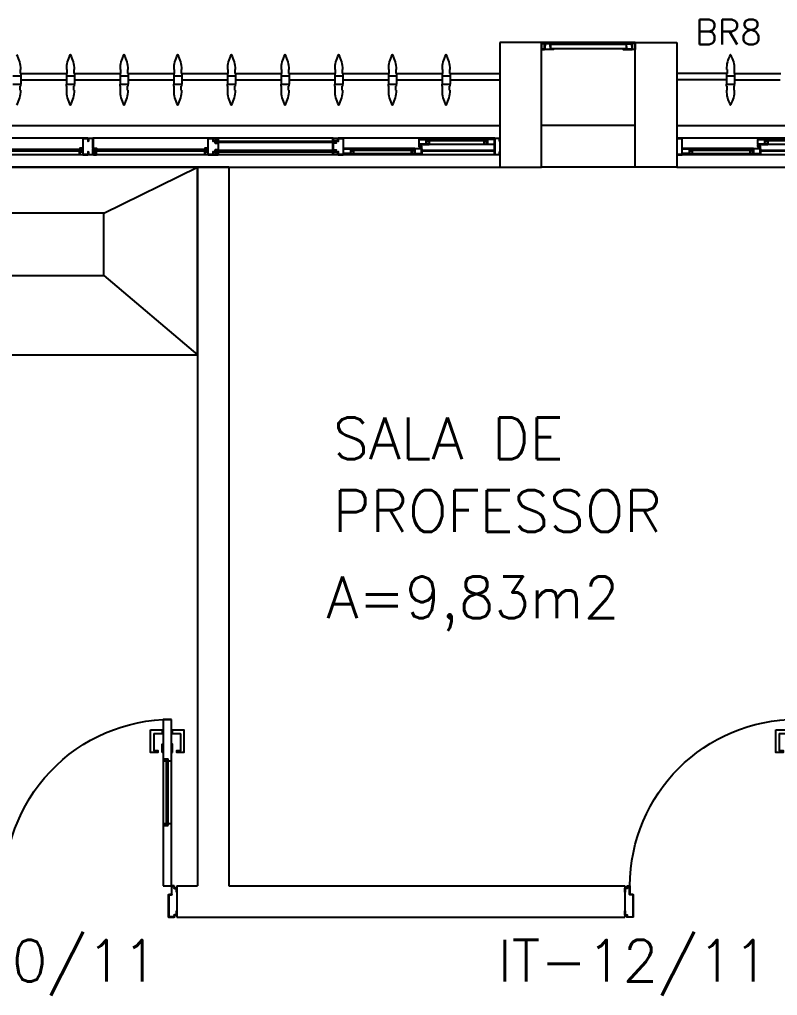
# Model space of a CAD drawing. Header units: millimetres. Extents: x 2128 to 2646, y 1972 to 2207.
# Drawn here: x 2266.308 to 2269.944, y 2138.989 to 2143.675 of the extents above; entities that cross this region are included whole.
import ezdxf

# ---------------------------------------------------------------- set-up
doc = ezdxf.new("R2010")
doc.units = ezdxf.units.MM
doc.linetypes.add('DASHED2', pattern=[0.375, 0.25, -0.125])
for name, color, linetype in [('AR-ALV', 2, 'Continuous'), ('AR-BRISES', 1, 'Continuous'), ('AR-ESQ', 1, 'Continuous'), ('AR-ESTC', 3, 'Continuous'), ('AR-LAY-OUT-EQUIPAMENTOS', 1, 'Continuous'), ('AR-PEITORIL', 1, 'Continuous'), ('AR-PORTA', 1, 'Continuous'), ('BR-PAINEL', 1, 'Continuous'), ('BR-SUPORTE', 1, 'Continuous'), ('BR-TEXTO', 2, 'Continuous'), ('DT-ESQ-BAGUETE-C', 1, 'Continuous'), ('DT-ESQ-BAGUETE-V', 1, 'Continuous'), ('DT-ESQ-CHAPA DOBRADA-V', 1, 'Continuous'), ('DT-ESQ-MARCO-V', 1, 'Continuous'), ('DT-ESQ-PERFIL CADEIRA-C', 2, 'Continuous'), ('DT-ESQ-PERFIL CADEIRA-V', 2, 'Continuous'), ('DT-ESQ-PERFIL U SIMPLES-C', 2, 'Continuous'), ('DT-ESQ-PERFIL U-C', 2, 'Continuous'), ('DT-ESQ-PERFIL U-V', 1, 'Continuous'), ('DT-ESQ-VENEZIANA-C', 1, 'Continuous'), ('DT-ESQ-VENEZIANA-V', 1, 'Continuous'), ('DT-ESQ-VIDRO-C', 2, 'Continuous'), ('DT-ESQ-VIDRO-V', 71, 'Continuous'), ('DT-TXTMOD', 1, 'Continuous'), ('ENDEREÇO', 2, 'Continuous'), ('maçaneta', 1, 'Continuous'), ('mov', 1, 'Continuous'), ('PM-PERFIL U-C', 2, 'Continuous'), ('PM-VIDRO', 2, 'Continuous'), ('pm1', 2, 'Continuous'), ('pm2', 2, 'Continuous'), ('TEXTO', 2, 'Continuous'), ('Área', 2, 'Continuous')]:
    doc.layers.add(name, color=color, linetype=linetype)
doc.styles.add('S10', font='simplex.shx', dxfattribs={"height": 0.1})
doc.styles.add('S12', font='simplex.shx', dxfattribs={"width": 1.1, "height": 0.12})
doc.styles.add('UNB-100', font='simplex.shx', dxfattribs={"height": 0.2})
doc.styles.add('UNB1-100', font='simplex.shx', dxfattribs={"height": 0.2})

# ---------------------------------------------------------------- blocks, each defined once
blk = doc.blocks.new('EF16-P')
at = {"layer": 'DT-ESQ-BAGUETE-C', "ltscale": 0.1}
for points in [[(0.4225, -0.08), (0.409, -0.08), (0.409, -0.0785), (0.422, -0.0785, 0.414214), (0.4225, -0.078), (0.4225, -0.067, 0.414214), (0.422, -0.0665), (0.409, -0.0665), (0.409, -0.065), (0.4225, -0.065, -0.414214), (0.424, -0.0665), (0.424, -0.0785, -0.414214)], [(0.7015, -0.08), (0.715, -0.08), (0.715, -0.0785), (0.702, -0.0785, -0.414214), (0.7015, -0.078), (0.7015, -0.067, -0.414214), (0.702, -0.0665), (0.715, -0.0665), (0.715, -0.065), (0.7015, -0.065, 0.414214), (0.7, -0.0665), (0.7, -0.0785, 0.414214)], [(1.414, -0.075), (1.4005, -0.075), (1.4005, -0.0735), (1.414, -0.0735), (1.414, -0.0615), (1.4005, -0.0615), (1.4005, -0.06), (1.414, -0.06, -0.414214), (1.4155, -0.0615), (1.4155, -0.0735, -0.414214)], [(1.936, -0.075), (1.9495, -0.075), (1.9495, -0.0735), (1.936, -0.0735), (1.936, -0.0615), (1.9495, -0.0615), (1.9495, -0.06), (1.936, -0.06, 0.414214), (1.9345, -0.0615), (1.9345, -0.0735, 0.414214)], [(2.014, -0.075), (2.0005, -0.075), (2.0005, -0.0735), (2.014, -0.0735), (2.014, -0.0615), (2.0005, -0.0615), (2.0005, -0.06), (2.014, -0.06, -0.414214), (2.0155, -0.0615), (2.0155, -0.0735, -0.414214)], [(0.0735, -0.125), (0.06, -0.125), (0.06, -0.1235), (0.073, -0.1235, 0.414214), (0.0735, -0.123), (0.0735, -0.112, 0.414214), (0.073, -0.1115), (0.06, -0.1115), (0.06, -0.11), (0.0735, -0.11, -0.414214), (0.075, -0.1115), (0.075, -0.1235, -0.414214)], [(0.339, -0.125), (0.3525, -0.125), (0.3525, -0.1235), (0.3395, -0.1235, -0.414214), (0.339, -0.123), (0.339, -0.112, -0.414214), (0.3395, -0.1115), (0.3525, -0.1115), (0.3525, -0.11), (0.339, -0.11, 0.414214), (0.3375, -0.1115), (0.3375, -0.1235, 0.414214)]]:
    blk.add_lwpolyline(points, format="xyb", close=True, dxfattribs=at)
at = {"layer": 'DT-ESQ-BAGUETE-V', "ltscale": 0.1}
for p, q in [((0.4225, -0.065), (0.7015, -0.065)), ((0.0735, -0.11), (0.339, -0.11))]:
    blk.add_line(p, q, dxfattribs=at)
at = {"layer": 'DT-ESQ-CHAPA DOBRADA-V', "ltscale": 0.1}
for p, q in [((0.025, -0.077), (0.374, -0.077)), ((0.025, -0.08), (0.374, -0.08))]:
    blk.add_line(p, q, dxfattribs=at)
at = {"layer": 'DT-ESQ-MARCO-V', "ltscale": 0.1}
for p, q in [((0.7985, -0.06), (1.3515, -0.06)), ((1.3985, -0.06), (1.9515, -0.06)), ((1.9985, -0.06), (3.1515, -0.06)), ((0.7985, -0.14), (1.3515, -0.14)), ((1.3985, -0.14), (1.9515, -0.14)), ((1.9985, -0.14), (3.1515, -0.14))]:
    blk.add_line(p, q, dxfattribs=at)
at = {"layer": 'DT-ESQ-PERFIL CADEIRA-C', "ltscale": 0.1}
for p, q in [((0.376, -0.0885), (0.4225, -0.0885)), ((0.75, -0.0885), (0.7015, -0.0885)), ((0.025, -0.1335), (0.0735, -0.1335)), ((0.3855, -0.1335), (0.339, -0.1335))]:
    blk.add_line(p, q, dxfattribs=at)
for points in [[(0.4225, -0.087, -1), (0.4225, -0.09), (0.376, -0.09, -0.414214), (0.374, -0.088), (0.374, -0.067, -0.414214), (0.376, -0.065), (0.4075, -0.065, -0.414214), (0.409, -0.0665), (0.409, -0.087)], [(0.409, -0.0885, -0.198913), (0.4079, -0.0881, -0.198913), (0.4075, -0.087), (0.4075, -0.067, 0.414214), (0.407, -0.0665), (0.376, -0.0665, 0.414214), (0.3755, -0.067), (0.3755, -0.088, 0.414214), (0.376, -0.0885)], [(0.7015, -0.09), (0.75, -0.09), (0.75, -0.0885), (0.715, -0.0885, 0.198912), (0.7161, -0.0881, 0.198913), (0.7165, -0.087), (0.7165, -0.067, -0.414214), (0.717, -0.0665), (0.75, -0.0665), (0.75, -0.065), (0.7165, -0.065, 0.414214), (0.715, -0.0665), (0.715, -0.0785), (0.715, -0.08), (0.715, -0.087), (0.7015, -0.087, 1)], [(0.0735, -0.135), (0.025, -0.135), (0.025, -0.1335), (0.06, -0.1335, -0.198912), (0.0589, -0.1331, -0.198913), (0.0585, -0.132), (0.0585, -0.112, 0.414214), (0.058, -0.1115), (0.025, -0.1115), (0.025, -0.11), (0.0585, -0.11, -0.414214), (0.06, -0.1115), (0.06, -0.1235), (0.06, -0.125), (0.06, -0.132), (0.0735, -0.132, -1)], [(0.339, -0.132, 1), (0.339, -0.135), (0.3855, -0.135, 0.414214), (0.3875, -0.133), (0.3875, -0.112, 0.414214), (0.3855, -0.11), (0.354, -0.11, 0.414214), (0.3525, -0.1115), (0.3525, -0.132)], [(0.3525, -0.1335, 0.198913), (0.3536, -0.1331, 0.198913), (0.354, -0.132), (0.354, -0.112, -0.414214), (0.3545, -0.1115), (0.3855, -0.1115, -0.414214), (0.386, -0.112), (0.386, -0.133, -0.414214), (0.3855, -0.1335)]]:
    blk.add_lwpolyline(points, format="xyb", close=True, dxfattribs=at)
at = {"layer": 'DT-ESQ-PERFIL CADEIRA-V', "ltscale": 0.1}
for p, q in [((0.4075, -0.09), (0.7015, -0.09)), ((0.0735, -0.135), (0.339, -0.135))]:
    blk.add_line(p, q, dxfattribs=at)
at = {"layer": 'DT-ESQ-PERFIL U SIMPLES-C', "ltscale": 0.1}
for points in [[(0.376, -0.102), (0.384, -0.102), (0.384, -0.1005), (0.376, -0.1005, -0.414214), (0.3755, -0.1), (0.3755, -0.092, -0.414214), (0.376, -0.0915), (0.384, -0.0915), (0.384, -0.09), (0.376, -0.09, 0.414214), (0.374, -0.092), (0.374, -0.1, 0.414214)], [(0.3855, -0.098), (0.3775, -0.098), (0.3775, -0.0995), (0.3855, -0.0995, -0.414214), (0.386, -0.1), (0.386, -0.108, -0.414214), (0.3855, -0.1085), (0.3775, -0.1085), (0.3775, -0.11), (0.3855, -0.11, 0.414214), (0.3875, -0.108), (0.3875, -0.1, 0.414214)]]:
    blk.add_lwpolyline(points, format="xyb", close=True, dxfattribs=at)
at = {"layer": 'DT-ESQ-PERFIL U-C', "ltscale": 0.1}
for points in [[(0, -0.0615, -0.414214), (0.0015, -0.06), (0.0235, -0.06, -0.414214), (0.025, -0.0615), (0.025, -0.1385, -0.414214), (0.0235, -0.14), (0.0015, -0.14, -0.414214), (0, -0.1385), (0, -0.125), (0.0015, -0.125), (0.0015, -0.138, 0.414214), (0.002, -0.1385), (0.023, -0.1385, 0.414214), (0.0235, -0.138), (0.0235, -0.062, 0.414214), (0.023, -0.0615), (0.002, -0.0615, 0.414214), (0.0015, -0.062), (0.0015, -0.075), (0, -0.075)], [(0.775, -0.0615, 0.414214), (0.7735, -0.06), (0.7515, -0.06, 0.414214), (0.75, -0.0615), (0.75, -0.1385, 0.414214), (0.7515, -0.14), (0.7735, -0.14, 0.414214), (0.775, -0.1385), (0.775, -0.125), (0.7735, -0.125), (0.7735, -0.138, -0.414214), (0.773, -0.1385), (0.752, -0.1385, -0.414214), (0.7515, -0.138), (0.7515, -0.062, -0.414214), (0.752, -0.0615), (0.773, -0.0615, -0.414214), (0.7735, -0.062), (0.7735, -0.075), (0.775, -0.075)], [(0.8, -0.1285), (0.8, -0.1385, -0.414214), (0.7985, -0.14), (0.7765, -0.14, -0.414214), (0.775, -0.1385), (0.775, -0.125), (0.7765, -0.125), (0.7765, -0.138, 0.414214), (0.777, -0.1385), (0.798, -0.1385, 0.414214), (0.7985, -0.138), (0.7985, -0.1285), (0.7855, -0.1285, -0.414214), (0.784, -0.127), (0.784, -0.117, -0.414214), (0.7855, -0.1155), (0.7985, -0.1155), (0.7985, -0.0845), (0.7855, -0.0845, -0.414214), (0.784, -0.083), (0.784, -0.073, -0.414214), (0.7855, -0.0715), (0.7985, -0.0715), (0.7985, -0.062, 0.414214), (0.798, -0.0615), (0.777, -0.0615, 0.414214), (0.7765, -0.062), (0.7765, -0.075), (0.775, -0.075), (0.775, -0.0615, -0.414214), (0.7765, -0.06), (0.7985, -0.06, -0.414214), (0.8, -0.0615), (0.8, -0.0715, -0.414214), (0.7985, -0.073), (0.7855, -0.073), (0.7855, -0.083), (0.7985, -0.083), (0.7985, -0.083, -0.414214), (0.8, -0.0845), (0.8, -0.1155, -0.414214), (0.7985, -0.117), (0.7985, -0.117), (0.7855, -0.117), (0.7855, -0.127), (0.7985, -0.127, -0.414214)], [(1.35, -0.1285), (1.35, -0.1385, 0.414214), (1.3515, -0.14), (1.3735, -0.14, 0.414214), (1.375, -0.1385), (1.375, -0.125), (1.3735, -0.125), (1.3735, -0.138, -0.414214), (1.373, -0.1385), (1.352, -0.1385, -0.414214), (1.3515, -0.138), (1.3515, -0.1285), (1.3645, -0.1285, 0.414214), (1.366, -0.127), (1.366, -0.117, 0.414214), (1.3645, -0.1155), (1.3515, -0.1155), (1.3515, -0.0845), (1.3645, -0.0845, 0.414214), (1.366, -0.083), (1.366, -0.073, 0.414214), (1.3645, -0.0715), (1.3515, -0.0715), (1.3515, -0.062, -0.414214), (1.352, -0.0615), (1.373, -0.0615, -0.414214), (1.3735, -0.062), (1.3735, -0.075), (1.375, -0.075), (1.375, -0.0615, 0.414214), (1.3735, -0.06), (1.3515, -0.06, 0.414214), (1.35, -0.0615), (1.35, -0.0715, 0.414214), (1.3515, -0.073), (1.3645, -0.073), (1.3645, -0.083), (1.3515, -0.083), (1.3515, -0.083, 0.414214), (1.35, -0.0845), (1.35, -0.1155, 0.414214), (1.3515, -0.117), (1.3515, -0.117), (1.3645, -0.117), (1.3645, -0.127), (1.3515, -0.127, 0.414214)]]:
    blk.add_lwpolyline(points, format="xyb", close=True, dxfattribs=at)
for points in [[(1.4, -0.0905), (1.4, -0.0905, 0.414214), (1.3985, -0.092), (1.3985, -0.1385), (1.3765, -0.1385), (1.3765, -0.125), (1.375, -0.125), (1.375, -0.1385, 0.414214), (1.3765, -0.14), (1.3985, -0.14, 0.414214), (1.4, -0.1385), (1.4, -0.092), (1.4135, -0.092, 1), (1.4135, -0.089), (1.4, -0.089), (1.4, -0.0615, 0.414214), (1.3985, -0.06), (1.3765, -0.06, 0.414214), (1.375, -0.0615), (1.375, -0.075), (1.3765, -0.075), (1.3765, -0.0615), (1.3985, -0.0615), (1.3985, -0.089, 0.414214), (1.4, -0.0905), (1.4135, -0.0905)], [(1.95, -0.0905), (1.95, -0.0905, -0.414214), (1.9515, -0.092), (1.9515, -0.1385), (1.9735, -0.1385), (1.9735, -0.125), (1.975, -0.125), (1.975, -0.1385, -0.414214), (1.9735, -0.14), (1.9515, -0.14, -0.414214), (1.95, -0.1385), (1.95, -0.092), (1.9365, -0.092, -1), (1.9365, -0.089), (1.95, -0.089), (1.95, -0.0615, -0.414214), (1.9515, -0.06), (1.9735, -0.06, -0.414214), (1.975, -0.0615), (1.975, -0.075), (1.9735, -0.075), (1.9735, -0.0615), (1.9515, -0.0615), (1.9515, -0.089, -0.414214), (1.95, -0.0905), (1.9365, -0.0905)], [(2, -0.0905), (2, -0.0905, 0.414214), (1.9985, -0.092), (1.9985, -0.1385), (1.9765, -0.1385), (1.9765, -0.125), (1.975, -0.125), (1.975, -0.1385, 0.414214), (1.9765, -0.14), (1.9985, -0.14, 0.414214), (2, -0.1385), (2, -0.092), (2.0135, -0.092, 1), (2.0135, -0.089), (2, -0.089), (2, -0.0615, 0.414214), (1.9985, -0.06), (1.9765, -0.06, 0.414214), (1.975, -0.0615), (1.975, -0.075), (1.9765, -0.075), (1.9765, -0.0615), (1.9985, -0.0615), (1.9985, -0.089, 0.414214), (2, -0.0905), (2.0135, -0.0905)]]:
    blk.add_lwpolyline(points, format="xyb", dxfattribs=at)
at = {"layer": 'DT-ESQ-PERFIL U-V', "ltscale": 0.1}
for p, q in [((0.0235, -0.06), (0.7515, -0.06)), ((0.0235, -0.14), (0.7515, -0.14))]:
    blk.add_line(p, q, dxfattribs=at)
at = {"layer": 'DT-ESQ-VIDRO-C', "ltscale": 0.1}
for points in [[(0.7125, -0.085), (0.7125, -0.082), (0.4115, -0.082), (0.4115, -0.085)], [(1.3625, -0.081), (1.3625, -0.075), (0.7875, -0.075), (0.7875, -0.081)], [(1.402, -0.087), (1.402, -0.077), (1.948, -0.077), (1.948, -0.087)], [(2.002, -0.087), (2.002, -0.077), (3.148, -0.077), (3.148, -0.087)], [(0.063, -0.13), (0.063, -0.127), (0.3495, -0.127), (0.3495, -0.13)]]:
    blk.add_lwpolyline(points, close=True, dxfattribs=at)
at = {"layer": 'DT-ESQ-VIDRO-V', "ltscale": 0.1}
blk.add_lwpolyline([(1.3625, -0.119), (1.3625, -0.125), (0.7875, -0.125), (0.7875, -0.119)], close=True, dxfattribs=at)
at = {"layer": 'DT-TXTMOD', "ltscale": 0.1, "style": 'S10', "flags": 3}
for tag, p in [('M01', (0.025, -0.28)), ('M02', (0.3253, -0.28)), ('M03', (0.627, -0.28)), ('M04', (0.9288, -0.28)), ('M05', (1.2306, -0.28)), ('M06', (1.5323, -0.28)), ('M07', (1.8341, -0.28)), ('M08', (2.1359, -0.28)), ('M09', (2.4376, -0.28)), ('M10', (2.7394, -0.28)), ('M11', (3.0412, -0.28)), ('M12', (3.3429, -0.28)), ('M13', (3.6447, -0.28)), ('M14', (3.9464, -0.28)), ('M15', (4.2482, -0.28)), ('M16', (4.55, -0.28)), ('M17', (4.8517, -0.28))]:
    blk.add_attdef(tag, p, '', height=0.1, dxfattribs=at)
blk = doc.blocks.new('EF23-P')
at = {"layer": 'DT-ESQ-BAGUETE-C', "ltscale": 0.1}
for points in [[(4.7975, -0.08), (4.784, -0.08), (4.784, -0.0785), (4.797, -0.0785, 0.414214), (4.7975, -0.078), (4.7975, -0.067, 0.414214), (4.797, -0.0665), (4.784, -0.0665), (4.784, -0.065), (4.7975, -0.065, -0.414214), (4.799, -0.0665), (4.799, -0.0785, -0.414214)], [(5.0765, -0.08), (5.09, -0.08), (5.09, -0.0785), (5.077, -0.0785, -0.414214), (5.0765, -0.078), (5.0765, -0.067, -0.414214), (5.077, -0.0665), (5.09, -0.0665), (5.09, -0.065), (5.0765, -0.065, 0.414214), (5.075, -0.0665), (5.075, -0.0785, 0.414214)], [(4.714, -0.125), (4.7275, -0.125), (4.7275, -0.1235), (4.7145, -0.1235, -0.414214), (4.714, -0.123), (4.714, -0.112, -0.414214), (4.7145, -0.1115), (4.7275, -0.1115), (4.7275, -0.11), (4.714, -0.11, 0.414214), (4.7125, -0.1115), (4.7125, -0.1235, 0.414214)]]:
    blk.add_lwpolyline(points, format="xyb", close=True, dxfattribs=at)
at = {"layer": 'DT-ESQ-BAGUETE-V', "ltscale": 0.1}
for p, q in [((4.7975, -0.065), (5.0765, -0.065)), ((4.4485, -0.11), (4.714, -0.11))]:
    blk.add_line(p, q, dxfattribs=at)
at = {"layer": 'DT-ESQ-CHAPA DOBRADA-V', "ltscale": 0.1}
for p, q in [((4.4, -0.077), (4.749, -0.077)), ((4.4, -0.08), (4.749, -0.08))]:
    blk.add_line(p, q, dxfattribs=at)
at = {"layer": 'DT-ESQ-PERFIL CADEIRA-C', "ltscale": 0.1}
for p, q in [((4.751, -0.0885), (4.7975, -0.0885)), ((5.125, -0.0885), (5.0765, -0.0885)), ((4.7605, -0.1335), (4.714, -0.1335))]:
    blk.add_line(p, q, dxfattribs=at)
for points in [[(4.7975, -0.087, -1), (4.7975, -0.09), (4.751, -0.09, -0.414214), (4.749, -0.088), (4.749, -0.067, -0.414214), (4.751, -0.065), (4.7825, -0.065, -0.414214), (4.784, -0.0665), (4.784, -0.087)], [(4.784, -0.0885, -0.198913), (4.7829, -0.0881, -0.198913), (4.7825, -0.087), (4.7825, -0.067, 0.414214), (4.782, -0.0665), (4.751, -0.0665, 0.414214), (4.7505, -0.067), (4.7505, -0.088, 0.414214), (4.751, -0.0885)], [(5.0765, -0.09), (5.125, -0.09), (5.125, -0.0885), (5.09, -0.0885, 0.198912), (5.0911, -0.0881, 0.198913), (5.0915, -0.087), (5.0915, -0.067, -0.414214), (5.092, -0.0665), (5.125, -0.0665), (5.125, -0.065), (5.0915, -0.065, 0.414214), (5.09, -0.0665), (5.09, -0.0785), (5.09, -0.08), (5.09, -0.087), (5.0765, -0.087, 1)], [(4.714, -0.132, 1), (4.714, -0.135), (4.7605, -0.135, 0.414214), (4.7625, -0.133), (4.7625, -0.112, 0.414214), (4.7605, -0.11), (4.729, -0.11, 0.414214), (4.7275, -0.1115), (4.7275, -0.132)], [(4.7275, -0.1335, 0.198913), (4.7286, -0.1331, 0.198913), (4.729, -0.132), (4.729, -0.112, -0.414214), (4.7295, -0.1115), (4.7605, -0.1115, -0.414214), (4.761, -0.112), (4.761, -0.133, -0.414214), (4.7605, -0.1335)]]:
    blk.add_lwpolyline(points, format="xyb", close=True, dxfattribs=at)
at = {"layer": 'DT-ESQ-PERFIL CADEIRA-V', "ltscale": 0.1}
for p, q in [((4.7825, -0.09), (5.0765, -0.09)), ((4.4485, -0.135), (4.714, -0.135))]:
    blk.add_line(p, q, dxfattribs=at)
at = {"layer": 'DT-ESQ-PERFIL U SIMPLES-C', "ltscale": 0.1}
for points in [[(4.751, -0.102), (4.759, -0.102), (4.759, -0.1005), (4.751, -0.1005, -0.414214), (4.7505, -0.1), (4.7505, -0.092, -0.414214), (4.751, -0.0915), (4.759, -0.0915), (4.759, -0.09), (4.751, -0.09, 0.414214), (4.749, -0.092), (4.749, -0.1, 0.414214)], [(4.7605, -0.098), (4.7525, -0.098), (4.7525, -0.0995), (4.7605, -0.0995, -0.414214), (4.761, -0.1), (4.761, -0.108, -0.414214), (4.7605, -0.1085), (4.7525, -0.1085), (4.7525, -0.11), (4.7605, -0.11, 0.414214), (4.7625, -0.108), (4.7625, -0.1, 0.414214)]]:
    blk.add_lwpolyline(points, format="xyb", close=True, dxfattribs=at)
at = {"layer": 'DT-ESQ-PERFIL U-C', "ltscale": 0.1}
blk.add_lwpolyline([(5.15, -0.0615, 0.414214), (5.1485, -0.06), (5.1265, -0.06, 0.414214), (5.125, -0.0615), (5.125, -0.1385, 0.414214), (5.1265, -0.14), (5.1485, -0.14, 0.414214), (5.15, -0.1385), (5.15, -0.125), (5.1485, -0.125), (5.1485, -0.138, -0.414214), (5.148, -0.1385), (5.127, -0.1385, -0.414214), (5.1265, -0.138), (5.1265, -0.062, -0.414214), (5.127, -0.0615), (5.148, -0.0615, -0.414214), (5.1485, -0.062), (5.1485, -0.075), (5.15, -0.075)], format="xyb", close=True, dxfattribs=at)
at = {"layer": 'DT-ESQ-PERFIL U-V', "ltscale": 0.1}
for p, q in [((4.3985, -0.06), (5.1265, -0.06)), ((4.3985, -0.14), (5.1265, -0.14))]:
    blk.add_line(p, q, dxfattribs=at)
at = {"layer": 'DT-ESQ-VIDRO-C', "ltscale": 0.1}
for points in [[(5.0875, -0.085), (5.0875, -0.082), (4.7865, -0.082), (4.7865, -0.085)], [(4.438, -0.13), (4.438, -0.127), (4.7245, -0.127), (4.7245, -0.13)]]:
    blk.add_lwpolyline(points, close=True, dxfattribs=at)
at = {"layer": 'DT-TXTMOD', "ltscale": 0.1, "style": 'S10', "flags": 3}
for tag, p in [('M01', (0.025, -0.28)), ('M02', (0.3253, -0.28)), ('M03', (0.627, -0.28)), ('M04', (0.9288, -0.28)), ('M05', (1.2306, -0.28)), ('M06', (1.5323, -0.28)), ('M07', (1.8341, -0.28)), ('M08', (2.1359, -0.28)), ('M09', (2.4376, -0.28)), ('M10', (2.7394, -0.28)), ('M11', (3.0412, -0.28)), ('M12', (3.3429, -0.28)), ('M13', (3.6447, -0.28)), ('M14', (3.9464, -0.28)), ('M15', (4.2482, -0.28)), ('M16', (4.55, -0.28)), ('M17', (4.8517, -0.28))]:
    blk.add_attdef(tag, p, '', height=0.1, dxfattribs=at)
blk = doc.blocks.new('BR-MODULO8')
at = {"layer": 'BR-PAINEL'}
for p, q in [((-4.9117, 0.27), (-4.9092, 0.27)), ((-4.9117, 0.25), (-4.9117, 0.24)), ((-4.9117, 0.25), (-4.9092, 0.25)), ((-4.9117, 0.24), (-4.8733, 0.24)), ((-4.9117, 0.24), (-4.9117, 0.2)), ((-4.9092, 0.27), (-4.9092, 0.25)), ((-4.8758, 0.27), (-4.8758, 0.25)), ((-4.8733, 0.27), (-4.8758, 0.27)), ((-4.8733, 0.25), (-4.8758, 0.25)), ((-4.8733, 0.25), (-4.8733, 0.24)), ((-4.8733, 0.24), (-4.8733, 0.2)), ((-2.3367, 0.24), (-2.2983, 0.24)), ((-2.3008, 0.27), (-2.3008, 0.25)), ((-2.2983, 0.27), (-2.3008, 0.27)), ((-2.2983, 0.25), (-2.3008, 0.25)), ((-2.2983, 0.25), (-2.2983, 0.24)), ((-2.2983, 0.24), (-2.2983, 0.2)), ((-2.0792, 0.27), (-2.0767, 0.27)), ((-2.0792, 0.25), (-2.0792, 0.24)), ((-2.0792, 0.25), (-2.0767, 0.25)), ((-2.0792, 0.24), (-2.0408, 0.24)), ((-2.0792, 0.24), (-2.0792, 0.2)), ((-2.0767, 0.27), (-2.0767, 0.25)), ((-2.0433, 0.27), (-2.0433, 0.25)), ((-2.0408, 0.27), (-2.0433, 0.27)), ((-2.0408, 0.25), (-2.0433, 0.25)), ((-2.0408, 0.25), (-2.0408, 0.24)), ((-2.0408, 0.24), (-2.0408, 0.2)), ((-1.8217, 0.27), (-1.8192, 0.27)), ((-1.8217, 0.25), (-1.8217, 0.24)), ((-1.8217, 0.25), (-1.8192, 0.25)), ((-1.8217, 0.24), (-1.7833, 0.24)), ((-1.8217, 0.24), (-1.8217, 0.2)), ((-1.8192, 0.27), (-1.8192, 0.25)), ((-1.7858, 0.27), (-1.7858, 0.25)), ((-1.7833, 0.27), (-1.7858, 0.27)), ((-1.7833, 0.25), (-1.7858, 0.25)), ((-1.7833, 0.25), (-1.7833, 0.24)), ((-1.7833, 0.24), (-1.7833, 0.2)), ((-1.5642, 0.27), (-1.5617, 0.27)), ((-1.5642, 0.25), (-1.5642, 0.24)), ((-1.5642, 0.25), (-1.5617, 0.25)), ((-1.5642, 0.24), (-1.5258, 0.24)), ((-1.5642, 0.24), (-1.5642, 0.2)), ((-1.5617, 0.27), (-1.5617, 0.25)), ((-1.5283, 0.27), (-1.5283, 0.25)), ((-1.5258, 0.27), (-1.5283, 0.27)), ((-1.5258, 0.25), (-1.5283, 0.25)), ((-1.5258, 0.25), (-1.5258, 0.24)), ((-1.5258, 0.24), (-1.5258, 0.2)), ((-1.3067, 0.27), (-1.3042, 0.27)), ((-1.3067, 0.25), (-1.3067, 0.24)), ((-1.3067, 0.25), (-1.3042, 0.25)), ((-1.3067, 0.24), (-1.2683, 0.24)), ((-1.3067, 0.24), (-1.3067, 0.2)), ((-1.3042, 0.27), (-1.3042, 0.25)), ((-1.2708, 0.27), (-1.2708, 0.25)), ((-1.2683, 0.27), (-1.2708, 0.27)), ((-1.2683, 0.25), (-1.2708, 0.25)), ((-1.2683, 0.25), (-1.2683, 0.24)), ((-1.2683, 0.24), (-1.2683, 0.2)), ((-1.0492, 0.27), (-1.0467, 0.27)), ((-1.0492, 0.25), (-1.0492, 0.24)), ((-1.0492, 0.25), (-1.0467, 0.25)), ((-1.0492, 0.24), (-1.0108, 0.24)), ((-1.0492, 0.24), (-1.0492, 0.2)), ((-1.0467, 0.27), (-1.0467, 0.25)), ((-1.0133, 0.27), (-1.0133, 0.25)), ((-1.0108, 0.27), (-1.0133, 0.27)), ((-1.0108, 0.25), (-1.0133, 0.25)), ((-1.0108, 0.25), (-1.0108, 0.24)), ((-1.0108, 0.24), (-1.0108, 0.2)), ((-0.7917, 0.27), (-0.7892, 0.27)), ((-0.7917, 0.25), (-0.7917, 0.24)), ((-0.7917, 0.25), (-0.7892, 0.25)), ((-0.7917, 0.24), (-0.7533, 0.24)), ((-0.7917, 0.24), (-0.7917, 0.2)), ((-0.7892, 0.27), (-0.7892, 0.25)), ((-0.7558, 0.27), (-0.7558, 0.25)), ((-0.7533, 0.27), (-0.7558, 0.27)), ((-0.7533, 0.25), (-0.7558, 0.25)), ((-0.7533, 0.25), (-0.7533, 0.24)), ((-0.7533, 0.24), (-0.7533, 0.2)), ((-0.5342, 0.27), (-0.5317, 0.27)), ((-0.5342, 0.25), (-0.5317, 0.25)), ((-0.5342, 0.25), (-0.5342, 0.24)), ((-0.5342, 0.24), (-0.5342, 0.2)), ((-0.5342, 0.24), (-0.4958, 0.24)), ((-0.5317, 0.27), (-0.5317, 0.25)), ((-0.4958, 0.27), (-0.4983, 0.27)), ((-0.4983, 0.27), (-0.4983, 0.25)), ((-0.4958, 0.25), (-0.4983, 0.25)), ((-0.4958, 0.25), (-0.4958, 0.24)), ((-0.4958, 0.24), (-0.4958, 0.2)), ((-0.2767, 0.27), (-0.2742, 0.27)), ((-0.2767, 0.25), (-0.2767, 0.24)), ((-0.2767, 0.25), (-0.2742, 0.25)), ((-0.2767, 0.24), (-0.2383, 0.24)), ((-0.2767, 0.24), (-0.2767, 0.2)), ((-0.2742, 0.27), (-0.2742, 0.25)), ((-0.2408, 0.27), (-0.2408, 0.25)), ((-0.2383, 0.27), (-0.2408, 0.27)), ((-0.2383, 0.25), (-0.2408, 0.25)), ((-0.2383, 0.25), (-0.2383, 0.24)), ((-0.2383, 0.24), (-0.2383, 0.2)), ((-4.9117, 0.2), (-4.8733, 0.2)), ((-4.9117, 0.19), (-4.9117, 0.2)), ((-4.9117, 0.19), (-4.9092, 0.19)), ((-4.9092, 0.17), (-4.9092, 0.19)), ((-4.8733, 0.19), (-4.8758, 0.19)), ((-4.8758, 0.17), (-4.8758, 0.19)), ((-4.8733, 0.19), (-4.8733, 0.2)), ((-2.3367, 0.2), (-2.2983, 0.2)), ((-2.2983, 0.19), (-2.3008, 0.19)), ((-2.3008, 0.17), (-2.3008, 0.19)), ((-2.2983, 0.19), (-2.2983, 0.2)), ((-2.0792, 0.2), (-2.0408, 0.2)), ((-2.0792, 0.19), (-2.0792, 0.2)), ((-2.0792, 0.19), (-2.0767, 0.19)), ((-2.0767, 0.17), (-2.0767, 0.19)), ((-2.0408, 0.19), (-2.0433, 0.19)), ((-2.0433, 0.17), (-2.0433, 0.19)), ((-2.0408, 0.19), (-2.0408, 0.2)), ((-1.8217, 0.2), (-1.7833, 0.2)), ((-1.8217, 0.19), (-1.8217, 0.2)), ((-1.8217, 0.19), (-1.8192, 0.19)), ((-1.8192, 0.17), (-1.8192, 0.19)), ((-1.7833, 0.19), (-1.7858, 0.19)), ((-1.7858, 0.17), (-1.7858, 0.19)), ((-1.7833, 0.19), (-1.7833, 0.2)), ((-1.5642, 0.2), (-1.5258, 0.2)), ((-1.5642, 0.19), (-1.5642, 0.2)), ((-1.5642, 0.19), (-1.5617, 0.19)), ((-1.5617, 0.17), (-1.5617, 0.19)), ((-1.5258, 0.19), (-1.5283, 0.19)), ((-1.5283, 0.17), (-1.5283, 0.19)), ((-1.5258, 0.19), (-1.5258, 0.2)), ((-1.3067, 0.2), (-1.2683, 0.2)), ((-1.3067, 0.19), (-1.3067, 0.2)), ((-1.3067, 0.19), (-1.3042, 0.19)), ((-1.3042, 0.17), (-1.3042, 0.19)), ((-1.2683, 0.19), (-1.2708, 0.19)), ((-1.2708, 0.17), (-1.2708, 0.19)), ((-1.2683, 0.19), (-1.2683, 0.2)), ((-1.0492, 0.2), (-1.0108, 0.2)), ((-1.0492, 0.19), (-1.0492, 0.2)), ((-1.0492, 0.19), (-1.0467, 0.19)), ((-1.0467, 0.17), (-1.0467, 0.19)), ((-1.0108, 0.19), (-1.0133, 0.19)), ((-1.0133, 0.17), (-1.0133, 0.19)), ((-1.0108, 0.19), (-1.0108, 0.2)), ((-0.7917, 0.2), (-0.7533, 0.2)), ((-0.7917, 0.19), (-0.7917, 0.2)), ((-0.7917, 0.19), (-0.7892, 0.19)), ((-0.7892, 0.17), (-0.7892, 0.19)), ((-0.7533, 0.19), (-0.7558, 0.19)), ((-0.7558, 0.17), (-0.7558, 0.19)), ((-0.7533, 0.19), (-0.7533, 0.2)), ((-0.5342, 0.19), (-0.5342, 0.2)), ((-0.5342, 0.2), (-0.4958, 0.2)), ((-0.5342, 0.19), (-0.5317, 0.19)), ((-0.5317, 0.17), (-0.5317, 0.19)), ((-0.4983, 0.17), (-0.4983, 0.19)), ((-0.4958, 0.19), (-0.4983, 0.19)), ((-0.4958, 0.19), (-0.4958, 0.2)), ((-0.2767, 0.2), (-0.2383, 0.2)), ((-0.2767, 0.19), (-0.2767, 0.2)), ((-0.2767, 0.19), (-0.2742, 0.19)), ((-0.2742, 0.17), (-0.2742, 0.19)), ((-0.2383, 0.19), (-0.2408, 0.19)), ((-0.2408, 0.17), (-0.2408, 0.19)), ((-0.2383, 0.19), (-0.2383, 0.2)), ((-4.9117, 0.17), (-4.9092, 0.17)), ((-4.8733, 0.17), (-4.8758, 0.17)), ((-2.2983, 0.17), (-2.3008, 0.17)), ((-2.0792, 0.17), (-2.0767, 0.17)), ((-2.0408, 0.17), (-2.0433, 0.17)), ((-1.8217, 0.17), (-1.8192, 0.17)), ((-1.7833, 0.17), (-1.7858, 0.17)), ((-1.5642, 0.17), (-1.5617, 0.17)), ((-1.5258, 0.17), (-1.5283, 0.17)), ((-1.3067, 0.17), (-1.3042, 0.17)), ((-1.2683, 0.17), (-1.2708, 0.17)), ((-1.0492, 0.17), (-1.0467, 0.17)), ((-1.0108, 0.17), (-1.0133, 0.17)), ((-0.7917, 0.17), (-0.7892, 0.17)), ((-0.7533, 0.17), (-0.7558, 0.17)), ((-0.5342, 0.17), (-0.5317, 0.17)), ((-0.4958, 0.17), (-0.4983, 0.17)), ((-0.2767, 0.17), (-0.2742, 0.17)), ((-0.2383, 0.17), (-0.2408, 0.17))]:
    blk.add_line(p, q, dxfattribs=at)
for centre, radius, start, end in [((-4.7867, 0.2739), 0.1251, 148.4721, 181.772), ((-4.8925, 0.3387), 0.001, 37.1012, 142.8988), ((-4.9983, 0.2739), 0.1251, 358.228, 31.5279), ((-2.4233, 0.2739), 0.1251, 358.228, 31.5279), ((-1.9542, 0.2739), 0.1251, 148.4721, 181.772), ((-2.06, 0.3387), 0.001, 37.1012, 142.8988), ((-2.1658, 0.2739), 0.1251, 358.228, 31.5279), ((-1.6967, 0.2739), 0.1251, 148.4721, 181.772), ((-1.8025, 0.3387), 0.001, 37.1012, 142.8988), ((-1.9083, 0.2739), 0.1251, 358.228, 31.5279), ((-1.4392, 0.2739), 0.1251, 148.4721, 181.772), ((-1.545, 0.3387), 0.001, 37.1012, 142.8988), ((-1.6508, 0.2739), 0.1251, 358.228, 31.5279), ((-1.1817, 0.2739), 0.1251, 148.4721, 181.772), ((-1.2875, 0.3387), 0.001, 37.1012, 142.8988), ((-1.3933, 0.2739), 0.1251, 358.228, 31.5279), ((-0.9242, 0.2739), 0.1251, 148.4721, 181.772), ((-1.03, 0.3387), 0.001, 37.1012, 142.8988), ((-1.1358, 0.2739), 0.1251, 358.228, 31.5279), ((-0.6667, 0.2739), 0.1251, 148.4721, 181.772), ((-0.7725, 0.3387), 0.001, 37.1012, 142.8988), ((-0.8783, 0.2739), 0.1251, 358.228, 31.5279), ((-0.4092, 0.2739), 0.1251, 148.4721, 181.772), ((-0.515, 0.3387), 0.001, 37.1012, 142.8988), ((-0.6208, 0.2739), 0.1251, 358.228, 31.5279), ((-0.1517, 0.2739), 0.1251, 148.4721, 181.772), ((-0.2575, 0.3387), 0.001, 37.1012, 142.8988), ((-0.3633, 0.2739), 0.1251, 358.228, 31.5279), ((-4.7867, 0.1661), 0.1251, 178.228, 211.5279), ((-4.9983, 0.1661), 0.1251, 328.4721, 1.772), ((-2.4233, 0.1661), 0.1251, 328.4721, 1.772), ((-1.9542, 0.1661), 0.1251, 178.228, 211.5279), ((-2.1658, 0.1661), 0.1251, 328.4721, 1.772), ((-1.6967, 0.1661), 0.1251, 178.228, 211.5279), ((-1.9083, 0.1661), 0.1251, 328.4721, 1.772), ((-1.4392, 0.1661), 0.1251, 178.228, 211.5279), ((-1.6508, 0.1661), 0.1251, 328.4721, 1.772), ((-1.1817, 0.1661), 0.1251, 178.228, 211.5279), ((-1.3933, 0.1661), 0.1251, 328.4721, 1.772), ((-0.9242, 0.1661), 0.1251, 178.228, 211.5279), ((-1.1358, 0.1661), 0.1251, 328.4721, 1.772), ((-0.6667, 0.1661), 0.1251, 178.228, 211.5279), ((-0.8783, 0.1661), 0.1251, 328.4721, 1.772), ((-0.4092, 0.1661), 0.1251, 178.228, 211.5279), ((-0.6208, 0.1661), 0.1251, 328.4721, 1.772), ((-0.1517, 0.1661), 0.1251, 178.228, 211.5279), ((-0.3633, 0.1661), 0.1251, 328.4721, 1.772), ((-4.8925, 0.1013), 0.001, 217.1012, 322.8988), ((-2.06, 0.1013), 0.001, 217.1012, 322.8988), ((-1.8025, 0.1013), 0.001, 217.1012, 322.8988), ((-1.545, 0.1013), 0.001, 217.1012, 322.8988), ((-1.2875, 0.1013), 0.001, 217.1012, 322.8988), ((-1.03, 0.1013), 0.001, 217.1012, 322.8988), ((-0.7725, 0.1013), 0.001, 217.1012, 322.8988), ((-0.515, 0.1013), 0.001, 217.1012, 322.8988), ((-0.2575, 0.1013), 0.001, 217.1012, 322.8988)]:
    blk.add_arc(centre, radius, start, end, dxfattribs=at)
at = {"layer": 'BR-SUPORTE'}
for p, q in [((-4.9117, 0.25), (-5.15, 0.25)), ((-4.8733, 0.25), (-4.6517, 0.25)), ((-2.2983, 0.25), (-2.0767, 0.25)), ((-2.0408, 0.25), (-1.8192, 0.25)), ((-1.7833, 0.25), (-1.5617, 0.25)), ((-1.5258, 0.25), (-1.3042, 0.25)), ((-1.2683, 0.25), (-1.0467, 0.25)), ((-1.0108, 0.25), (-0.7892, 0.25)), ((-0.7533, 0.25), (-0.5317, 0.25)), ((-0.4958, 0.25), (-0.2742, 0.25)), ((-0.2383, 0.25), (0, 0.25)), ((-4.9117, 0.22), (-5.15, 0.22)), ((-4.8733, 0.22), (-4.6542, 0.22)), ((-2.2983, 0.22), (-2.0792, 0.22)), ((-2.0408, 0.22), (-1.8217, 0.22)), ((-1.7833, 0.22), (-1.5642, 0.22)), ((-1.5258, 0.22), (-1.3067, 0.22)), ((-1.2683, 0.22), (-1.0492, 0.22)), ((-1.0108, 0.22), (-0.7917, 0.22)), ((-0.7533, 0.22), (-0.5342, 0.22)), ((-0.4958, 0.22), (-0.2767, 0.22)), ((-0.2383, 0.22), (0, 0.22))]:
    blk.add_line(p, q, dxfattribs=at)
blk = doc.blocks.new('PM3')
at = {"layer": 'maçaneta'}
for points in [[(0.02, 0.825), (-0.035, 0.825), (-0.035, 0.715), (0, 0.715), (0, 0.725), (-0.02, 0.725), (-0.02, 0.8035, -0.414214), (-0.0185, 0.805), (0.02, 0.805)], [(0.125, 0.825), (0.07, 0.825), (0.07, 0.805), (0.1085, 0.805, -0.414214), (0.11, 0.8035), (0.11, 0.725), (0.09, 0.725), (0.09, 0.715), (0.125, 0.715)]]:
    blk.add_lwpolyline(points, format="xyb", close=True, dxfattribs=at)
for points in [[(0.02, 0.715), (0.02, 0.755), (0.025, 0.755), (0.025, 0.715)], [(0.07, 0.715), (0.07, 0.755), (0.065, 0.755), (0.065, 0.715)]]:
    blk.add_lwpolyline(points, close=True, dxfattribs=at)
at = {"layer": 'mov'}
blk.add_arc((0.025, 0.075), 0.8, 0, 90, dxfattribs=at)
at = {"layer": 'PM-PERFIL U-C'}
for p, q in [((0, 0.045), (0, 0.0635)), ((0.0015, 0.065), (0.01, 0.065)), ((0.002, 0.063), (0.002, 0.045)), ((0.0105, 0.063), (0.002, 0.063)), ((0.01, 0.065), (0.01, 0.0735)), ((0.0115, 0.075), (0.0235, 0.075)), ((0.012, 0.073), (0.012, 0.0645)), ((0.023, 0.073), (0.012, 0.073)), ((0.023, 0.0335), (0.023, 0.073)), ((0.025, 0.0735), (0.025, 0.034)), ((0.825, 0.0735), (0.825, 0.034)), ((0.8385, 0.075), (0.8265, 0.075)), ((0.827, 0.073), (0.838, 0.073)), ((0.827, 0.0335), (0.827, 0.073)), ((0.838, 0.073), (0.838, 0.0645)), ((0.8395, 0.063), (0.848, 0.063)), ((0.84, 0.065), (0.84, 0.0735)), ((0.8485, 0.065), (0.84, 0.065)), ((0.848, 0.063), (0.848, 0.045)), ((0.85, 0.045), (0.85, 0.0635)), ((0.002, 0.045), (0, 0.045)), ((0.038, 0.032), (0.0245, 0.032)), ((0.0385, 0.034), (0.025, 0.034)), ((0.038, 0.032), (0.038, -0.073)), ((0.04, 0.0325), (0.04, -0.0735)), ((0.81, 0.0325), (0.81, -0.0735)), ((0.8115, 0.034), (0.825, 0.034)), ((0.812, 0.032), (0.8255, 0.032)), ((0.812, 0.032), (0.812, -0.073)), ((0.848, 0.045), (0.85, 0.045)), ((0, -0.045), (0.002, -0.045)), ((0, -0.0635), (0, -0.045)), ((0.002, -0.045), (0.002, -0.063)), ((0.85, -0.045), (0.848, -0.045)), ((0.848, -0.045), (0.848, -0.063)), ((0.85, -0.0635), (0.85, -0.045)), ((0.01, -0.065), (0.0015, -0.065)), ((0.002, -0.063), (0.0105, -0.063)), ((0.01, -0.0735), (0.01, -0.065)), ((0.0385, -0.075), (0.0115, -0.075)), ((0.012, -0.0645), (0.012, -0.073)), ((0.012, -0.073), (0.038, -0.073)), ((0.8115, -0.075), (0.8385, -0.075)), ((0.838, -0.073), (0.812, -0.073)), ((0.838, -0.0645), (0.838, -0.073)), ((0.848, -0.063), (0.8395, -0.063)), ((0.84, -0.0735), (0.84, -0.065)), ((0.84, -0.065), (0.8485, -0.065))]:
    blk.add_line(p, q, dxfattribs=at)
for centre, start, end in [((0.0015, 0.0635), 90, 180), ((0.0115, 0.0735), 90, 180), ((0.0105, 0.0645), 270, 0), ((0.0235, 0.0735), 360, 90), ((0.8265, 0.0735), 90, 180), ((0.8395, 0.0645), 180, 270), ((0.8385, 0.0735), 0, 90), ((0.8485, 0.0635), 0, 90), ((0.0245, 0.0335), 180, 270), ((0.0385, 0.0325), 0, 90), ((0.8115, 0.0325), 90, 180), ((0.8255, 0.0335), 270, 0), ((0.0015, -0.0635), 180, 270), ((0.0115, -0.0735), 180, 270), ((0.0105, -0.0645), 0, 90), ((0.0385, -0.0735), 269.9386, 0), ((0.8115, -0.0735), 180, 270.0614), ((0.8395, -0.0645), 90, 180), ((0.8385, -0.0735), 270, 0), ((0.8485, -0.0635), 270, 0)]:
    blk.add_arc(centre, 0.0015, start, end, dxfattribs=at)
at = {"layer": 'pm1'}
blk.add_lwpolyline([(0.065, 0.875), (0.065, 0.075), (0.025, 0.075), (0.025, 0.875)], close=True, dxfattribs=at)
blk = doc.blocks.new('PM3V')
at = {"layer": 'maçaneta'}
for points in [[(0.02, 0.9), (-0.035, 0.9), (-0.035, 0.79), (0, 0.79), (0, 0.8), (-0.02, 0.8), (-0.02, 0.8785, -0.414214), (-0.0185, 0.88), (0.02, 0.88)], [(0.125, 0.9), (0.07, 0.9), (0.07, 0.88), (0.1085, 0.88, -0.414214), (0.11, 0.8785), (0.11, 0.8), (0.09, 0.8), (0.09, 0.79), (0.125, 0.79)]]:
    blk.add_lwpolyline(points, format="xyb", close=True, dxfattribs=at)
for points in [[(0.02, 0.79), (0.02, 0.83), (0.025, 0.83), (0.025, 0.79)], [(0.07, 0.79), (0.07, 0.83), (0.065, 0.83), (0.065, 0.79)]]:
    blk.add_lwpolyline(points, close=True, dxfattribs=at)
at = {"layer": 'mov'}
blk.add_arc((0.025, 0.15), 0.8, 356.8472, 90, dxfattribs=at)
at = {"layer": 'PM-PERFIL U-C'}
for p, q in [((0.01, 0.14), (0.01, 0.1485)), ((0.0115, 0.15), (0.0235, 0.15)), ((0.012, 0.148), (0.012, 0.1395)), ((0.023, 0.148), (0.012, 0.148)), ((0.023, 0.1085), (0.023, 0.148)), ((0.025, 0.1485), (0.025, 0.109)), ((0.825, 0.1485), (0.825, 0.109)), ((0.8385, 0.15), (0.8265, 0.15)), ((0.827, 0.148), (0.838, 0.148)), ((0.827, 0.1085), (0.827, 0.148)), ((0.838, 0.148), (0.838, 0.1395)), ((0.84, 0.14), (0.84, 0.1485)), ((0, 0.12), (0, 0.1385)), ((0.002, 0.12), (0, 0.12)), ((0.0015, 0.14), (0.01, 0.14)), ((0.002, 0.138), (0.002, 0.12)), ((0.0105, 0.138), (0.002, 0.138)), ((0.038, 0.107), (0.0245, 0.107)), ((0.0385, 0.109), (0.025, 0.109)), ((0.038, 0.107), (0.038, 0.002)), ((0.04, 0.1075), (0.04, 0.0015)), ((0.81, 0.1075), (0.81, 0.0015)), ((0.8115, 0.109), (0.825, 0.109)), ((0.812, 0.107), (0.8255, 0.107)), ((0.812, 0.107), (0.812, 0.002)), ((0.8395, 0.138), (0.848, 0.138)), ((0.8485, 0.14), (0.84, 0.14)), ((0.848, 0.138), (0.848, 0.12)), ((0.848, 0.12), (0.85, 0.12)), ((0.85, 0.12), (0.85, 0.1385)), ((0, 0.03), (0.002, 0.03)), ((0, 0.0115), (0, 0.03)), ((0.01, 0.01), (0.0015, 0.01)), ((0.002, 0.03), (0.002, 0.012)), ((0.002, 0.012), (0.0105, 0.012)), ((0.01, 0.0015), (0.01, 0.01)), ((0.0385, 0), (0.0115, 0)), ((0.012, 0.0105), (0.012, 0.002)), ((0.012, 0.002), (0.038, 0.002)), ((0.8115, 0), (0.8385, 0)), ((0.838, 0.002), (0.812, 0.002)), ((0.838, 0.0105), (0.838, 0.002)), ((0.848, 0.012), (0.8395, 0.012)), ((0.84, 0.0015), (0.84, 0.01)), ((0.84, 0.01), (0.8485, 0.01)), ((0.85, 0.03), (0.848, 0.03)), ((0.848, 0.03), (0.848, 0.012)), ((0.85, 0.0115), (0.85, 0.03))]:
    blk.add_line(p, q, dxfattribs=at)
for centre, start, end in [((0.0115, 0.1485), 90, 180), ((0.0235, 0.1485), 360, 90), ((0.8265, 0.1485), 90, 180), ((0.8385, 0.1485), 0, 90), ((0.0015, 0.1385), 90, 180), ((0.0105, 0.1395), 270, 0), ((0.0245, 0.1085), 180, 270), ((0.0385, 0.1075), 0, 90), ((0.8115, 0.1075), 90, 180), ((0.8255, 0.1085), 270, 0), ((0.8395, 0.1395), 180, 270), ((0.8485, 0.1385), 0, 90), ((0.0015, 0.0115), 180, 270), ((0.0115, 0.0015), 180, 270), ((0.0105, 0.0105), 0, 90), ((0.0385, 0.0015), 269.9386, 0), ((0.8115, 0.0015), 180, 270.0614), ((0.8395, 0.0105), 90, 180), ((0.8385, 0.0015), 270, 0), ((0.8485, 0.0115), 270, 0)]:
    blk.add_arc(centre, 0.0015, start, end, dxfattribs=at)
at = {"layer": 'PM-VIDRO', "color": 1}
for p, q in [((0.04, 0.45), (0.04, 0.75)), ((0.05, 0.75), (0.05, 0.45))]:
    blk.add_line(p, q, dxfattribs=at)
at = {"layer": 'pm1'}
for p, q in [((0.025, 0.95), (0.065, 0.95)), ((0.025, 0.75), (0.025, 0.95)), ((0.065, 0.95), (0.065, 0.76)), ((0.04, 0.75), (0.025, 0.75)), ((0.065, 0.76), (0.04, 0.76)), ((0.04, 0.75), (0.04, 0.76)), ((0.05, 0.76), (0.05, 0.75)), ((0.065, 0.75), (0.05, 0.75)), ((0.065, 0.76), (0.065, 0.75)), ((0.025, 0.15), (0.025, 0.45)), ((0.04, 0.45), (0.025, 0.45)), ((0.04, 0.44), (0.04, 0.45)), ((0.065, 0.44), (0.04, 0.44)), ((0.065, 0.45), (0.05, 0.45)), ((0.05, 0.45), (0.05, 0.44)), ((0.065, 0.45), (0.065, 0.44)), ((0.065, 0.44), (0.065, 0.15)), ((0.065, 0.15), (0.025, 0.15))]:
    blk.add_line(p, q, dxfattribs=at)
at = {"layer": 'pm2'}
for p, q in [((0.025, 0.45), (0.025, 0.75)), ((0.065, 0.75), (0.065, 0.45)), ((0.025, 0.15), (0.025, 0.109)), ((0.025, 0.109), (0.035, 0.109)), ((0.8252, 0.109), (0.8152, 0.109)), ((0.8152, 0), (0.8402, 0)), ((0.8402, 0.01), (0.8502, 0.01)), ((0.8402, 0), (0.8402, 0.01))]:
    blk.add_line(p, q, dxfattribs=at)
blk = doc.blocks.new('EF01C-P')
at = {"layer": 'DT-ESQ-BAGUETE-C', "ltscale": 0.1}
for points in [[(0.0015, 0.035), (0.015, 0.035), (0.015, 0.0335), (0.0015, 0.0335), (0.0015, 0.005), (0.015, 0.005), (0.015, 0.0035), (0.0015, 0.0035, -0.414214), (0, 0.005), (0, 0.0335, -0.414214)], [(0.4485, 0.035), (0.435, 0.035), (0.435, 0.0335), (0.4485, 0.0335), (0.4485, 0.005), (0.435, 0.005), (0.435, 0.0035), (0.4485, 0.0035, 0.414214), (0.45, 0.005), (0.45, 0.0335, 0.414214)]]:
    blk.add_lwpolyline(points, format="xyb", close=True, dxfattribs=at)
at = {"layer": 'DT-ESQ-PERFIL CADEIRA-C', "ltscale": 0.1}
for points in [[(0.01, 0.0015), (0.01, 0.003), (0.0015, 0.003, 1), (0.0015, 0), (0.015, 0, 0.414214), (0.0165, 0.0015), (0.0165, 0.0335), (0.043, 0.0335)], [(0.043, 0.0065), (0.018, 0.0065), (0.018, 0.0165), (0.0165, 0.0165), (0.0165, 0.0065, 0.414214), (0.018, 0.005), (0.043, 0.005), (0.0565, 0.005, 1), (0.0565, 0.008), (0.043, 0.008), (0.043, 0.02), (0.043, 0.032), (0.0565, 0.032, 1), (0.0565, 0.035), (0.043, 0.035), (0.0165, 0.035, 0.414214), (0.015, 0.0335), (0.015, 0.0015), (0.0015, 0.0015)], [(0.0415, 0.02), (0.0415, 0.032, -0.414214), (0.043, 0.0335), (0.0565, 0.0335)], [(0.0415, 0.02), (0.0415, 0.008, 0.414214), (0.043, 0.0065), (0.0565, 0.0065)], [(0.407, 0.0065), (0.432, 0.0065), (0.432, 0.0165), (0.4335, 0.0165), (0.4335, 0.0065, -0.414214), (0.432, 0.005), (0.407, 0.005), (0.3935, 0.005, -1), (0.3935, 0.008), (0.407, 0.008), (0.407, 0.02), (0.407, 0.032), (0.3935, 0.032, -1), (0.3935, 0.035), (0.407, 0.035), (0.4335, 0.035, -0.414214), (0.435, 0.0335), (0.435, 0.0015), (0.4485, 0.0015)], [(0.4085, 0.02), (0.4085, 0.032, 0.414214), (0.407, 0.0335), (0.3935, 0.0335)], [(0.4085, 0.02), (0.4085, 0.008, -0.414214), (0.407, 0.0065), (0.3935, 0.0065)], [(0.44, 0.0015), (0.44, 0.003), (0.4485, 0.003, -1), (0.4485, 0), (0.435, 0, -0.414214), (0.4335, 0.0015), (0.4335, 0.0335), (0.407, 0.0335)]]:
    blk.add_lwpolyline(points, format="xyb", dxfattribs=at)
at = {"layer": 'DT-ESQ-PERFIL CADEIRA-V', "ltscale": 0.1}
blk.add_line((0.015, 0), (0.435, 0), dxfattribs=at)
at = {"layer": 'DT-ESQ-VENEZIANA-C', "ltscale": 0.1}
for p, q in [((0.043, 0.0105), (0.407, 0.0105)), ((0.043, 0.009), (0.407, 0.009))]:
    blk.add_line(p, q, dxfattribs=at)
at = {"layer": 'DT-ESQ-VENEZIANA-V', "ltscale": 0.1}
blk.add_line((0.043, 0.031), (0.407, 0.031), dxfattribs=at)
at = {"layer": 'DT-TXTMOD', "ltscale": 0.1, "style": 'S10', "flags": 3}
blk.add_attdef('EF01C', (0.0208, -0.14), '', height=0.1, dxfattribs=at)
blk = doc.blocks.new('capela')
at = {"layer": 'AR-LAY-OUT-EQUIPAMENTOS'}
for p, q in [((0.45, 0.68), (0, 0.9)), ((1.35, 0.68), (1.8, 0.9)), ((0.45, 0.38), (0, 0)), ((1.35, 0.38), (1.8, 0))]:
    blk.add_line(p, q, dxfattribs=at)
for points in [[(0, 0.9), (0, 0), (1.8, 0), (1.8, 0.9)], [(0.45, 0.68), (0.45, 0.38), (1.35, 0.38), (1.35, 0.68)]]:
    blk.add_lwpolyline(points, close=True, dxfattribs=at)

msp = doc.modelspace()

# ---------------------------------------------------------------- linework, layer by layer
at = {"layer": 'AR-ALV'}
for p, q in [((2269.2615, 2143.1651), (2268.8115, 2143.1651)), ((2267.3115, 2142.9651), (2267.1615, 2142.9651)), ((2267.1615, 2142.9651), (2267.1615, 2139.5151)), ((2267.3115, 2142.9651), (2267.3115, 2139.5151)), ((2269.2615, 2142.9651), (2268.8115, 2142.9651)), ((2267.0615, 2139.5151), (2267.1615, 2139.5151)), ((2267.0615, 2139.5151), (2267.0615, 2139.3651)), ((2267.3115, 2139.5151), (2269.2115, 2139.5151)), ((2269.2115, 2139.5151), (2269.2115, 2139.3651)), ((2267.0615, 2139.3651), (2269.2115, 2139.3651))]:
    msp.add_line(p, q, dxfattribs=at)
at = {"layer": 'AR-ESTC'}
for p, q in [((2268.8115, 2143.5651), (2268.6115, 2143.5651)), ((2268.6115, 2143.5651), (2268.6115, 2142.9651)), ((2268.8115, 2142.9651), (2268.8115, 2143.5651)), ((2269.2615, 2143.5651), (2269.4615, 2143.5651)), ((2269.2615, 2142.9651), (2269.2615, 2143.5651)), ((2269.4615, 2143.5651), (2269.4615, 2142.9651)), ((2268.6115, 2142.9651), (2268.8115, 2142.9651)), ((2269.4615, 2142.9651), (2269.2615, 2142.9651))]:
    msp.add_line(p, q, dxfattribs=at)
at = {"layer": 'AR-PEITORIL'}
for p, q in [((2263.4615, 2143.1651), (2268.6115, 2143.1651)), ((2269.4615, 2143.1651), (2274.6115, 2143.1651)), ((2263.4615, 2142.9651), (2268.6115, 2142.9651)), ((2269.4615, 2142.9651), (2274.6115, 2142.9651))]:
    msp.add_line(p, q, dxfattribs=at)

# ---------------------------------------------------------------- block references
at = {"layer": 'AR-BRISES'}
msp.add_blockref('BR-MODULO8', (2268.6115, 2143.1651), dxfattribs=at)
ref = msp.add_blockref('BR-MODULO8', (2274.6115, 2143.1651), dxfattribs=at)
ref.add_attrib('BR', 'BR8', (2269.5499, 2143.5547), dxfattribs={"layer": 'BR-TEXTO', "height": 0.12, "style": 'S12'})
at = {"layer": 'AR-ESQ', "rotation": 180}
msp.add_blockref('EF01C-P', (2269.2615, 2143.5651), dxfattribs=at)
at = {"layer": 'AR-ESQ', "linetype": 'DASHED2', "rotation": 180}
for name, p in [('EF16-P', (2268.6115, 2142.9651)), ('EF23-P', (2274.6115, 2142.9651))]:
    msp.add_blockref(name, p, dxfattribs=at)
at = {"layer": 'AR-PORTA'}
msp.add_blockref('capela', (2265.3615, 2142.0651), dxfattribs=at)
at = {"layer": 'AR-PORTA', "xscale": -1}
for name, p in [('PM3V', (2267.0615, 2139.3651)), ('PM3', (2270.0615, 2139.4401))]:
    msp.add_blockref(name, p, dxfattribs=at)

# ---------------------------------------------------------------- texts
at = {"layer": 'ENDEREÇO', "style": 'UNB1-100'}
for s, p in [('IT-10/11', (2265.6698, 2139.0561)), ('IT-12/11', (2268.601, 2139.0561))]:
    msp.add_text(s, height=0.2, dxfattribs=at).set_placement(p)
at = {"layer": 'TEXTO', "style": 'UNB-100'}
for s, p in [('SALA DE', (2267.812, 2141.5643)), ('PROFESSOR', (2267.812, 2141.2148))]:
    msp.add_text(s, height=0.2, dxfattribs=at).set_placement(p)
at = {"layer": 'Área', "style": 'UNB-100'}
msp.add_text('A=9,83m2', height=0.2, dxfattribs=at).set_placement((2267.7802, 2140.8007))

doc.saveas('drawing.dxf')
